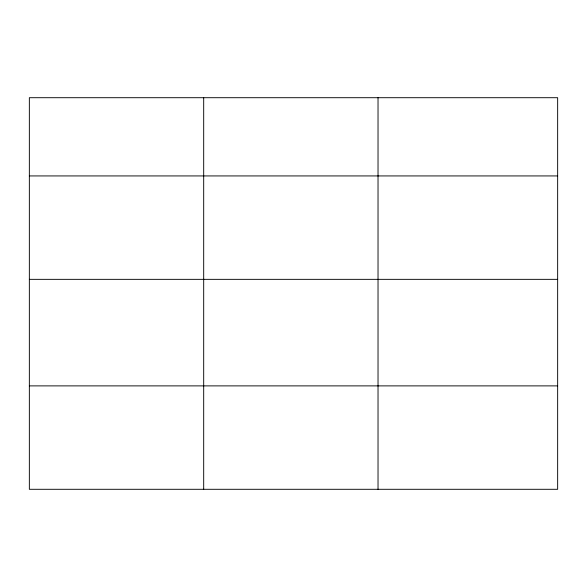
<?xml version="1.0" encoding="UTF-8"?>
<svg xmlns="http://www.w3.org/2000/svg" width="587" height="587" viewBox="0 0 587 587"><rect width="100%" height="100%" fill="white"/><g stroke="black" fill="none" stroke-linecap="round" stroke-linejoin="round"><path stroke-width="0.88" d="M557.65 279.346L557.65 97.706L29.35 97.706L29.35 489.294L557.65 489.294L557.65 279.346L29.35 279.346M29.35 175.931L557.65 175.931M29.35 385.886L557.65 385.886M378.028 97.706L378.028 489.294M203.689 97.706L203.689 489.294"/></g></svg>
